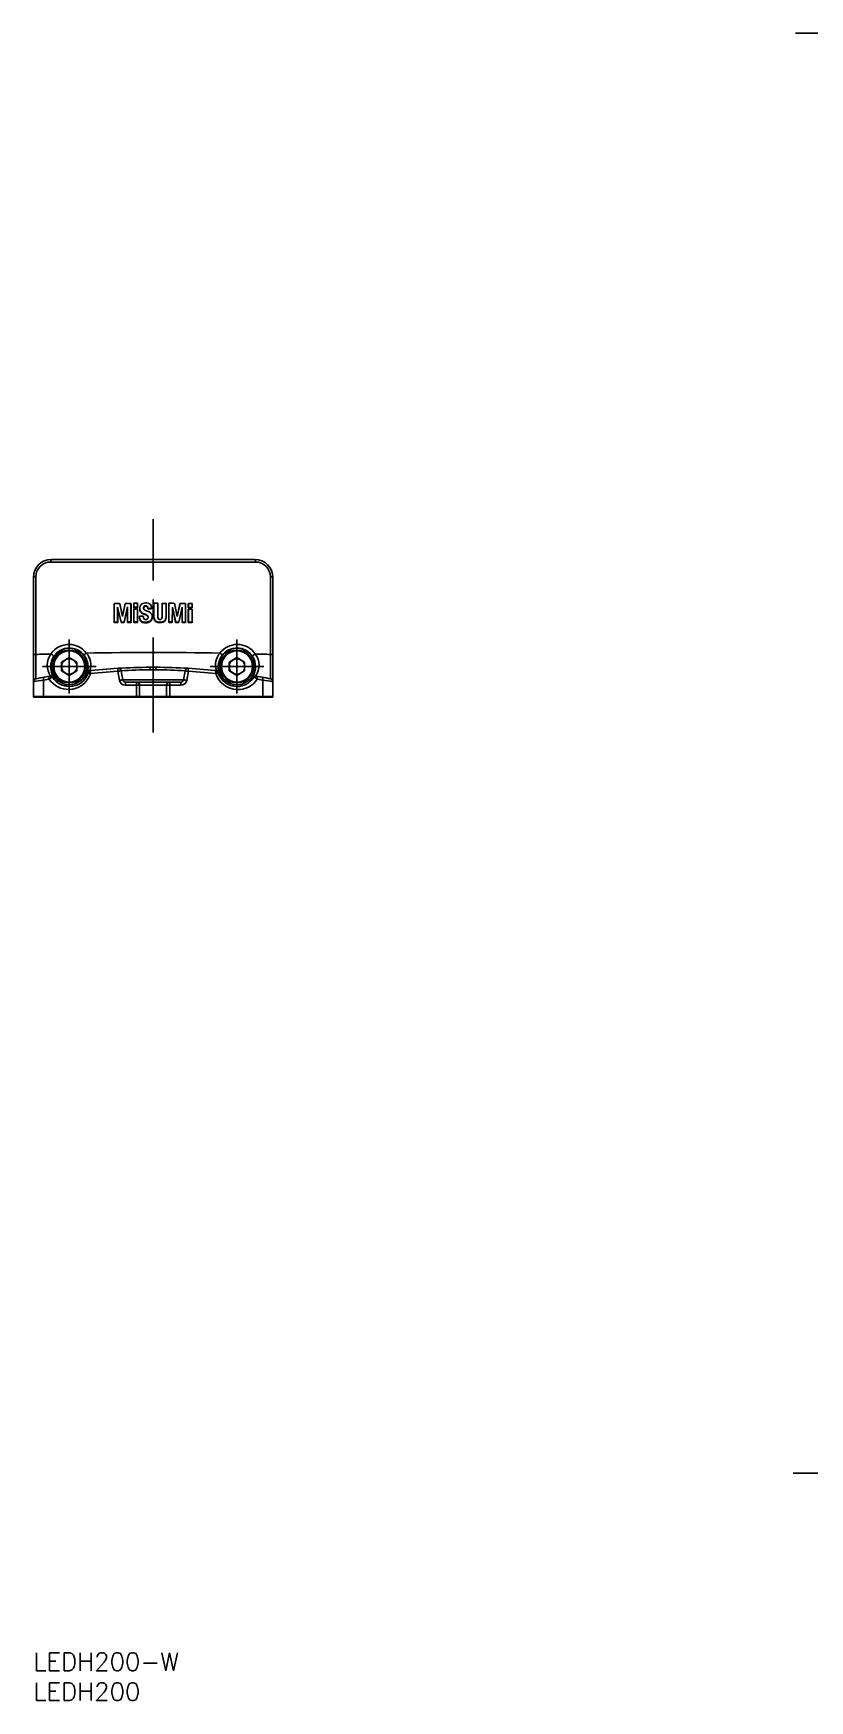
# Model space of a CAD drawing. Extents: x 0 to 385, y -8 to 290.
# Drawn here: x 0 to 129.6, y -8 to 270.4 of the extents above; entities that cross this region are included whole.
import ezdxf

# ---------------------------------------------------------------- set-up
doc = ezdxf.new("R2010")
doc.units = 0
doc.header["$LTSCALE"] = 0.5
doc.linetypes.add('CENTER', pattern=[50.8, 31.75, -6.35, 6.35, -6.35])
for name, color, linetype in [('MSM_CENTER', 1, 'CENTER'), ('MSM_CONTINUOUS', 7, 'CONTINUOUS'), ('MSM_PART_NUMBER', 7, 'CONTINUOUS')]:
    doc.layers.add(name, color=color, linetype=linetype)
doc.styles.get("Standard").update_dxf_attribs({"font": 'txt.shx', "height": 3, "bigfont": 'bigfont.shx'})

# ---------------------------------------------------------------- blocks, each defined once
blk = doc.blocks.new('*U2')
at = {"layer": 'MSM_PART_NUMBER'}
blk.add_text('LEDH200-W', height=3, dxfattribs=at).set_placement((0, -3))
blk = doc.blocks.new('*U3')
at = {"layer": 'MSM_PART_NUMBER'}
blk.add_text('LEDH200', height=3, dxfattribs=at).set_placement((0, -8))

msp = doc.modelspace()

# ---------------------------------------------------------------- linework, layer by layer
at = {"layer": 'MSM_CENTER'}
for p, q in [((345.23, 270.38), (127.25, 270.44)), ((20, 153.66), (20, 189.31)), ((6, 169.2), (6, 160.2)), ((34, 169.2), (34, 160.2)), ((10.5, 164.7), (1.5, 164.7)), ((38.5, 164.7), (29.5, 164.7)), ((345.06, 30), (126.88, 30))]:
    msp.add_line(p, q, dxfattribs=at)
at = {"layer": 'MSM_CONTINUOUS'}
for p, q in [((2.92, 182.15), (37.08, 182.15)), ((3, 182.57), (37, 182.57)), ((0, 159.67), (0, 179.57)), ((0.4, 179.65), (0.4, 162.65)), ((39.6, 162.65), (39.6, 179.65)), ((40, 179.57), (40, 159.67)), ((13.48, 172.11), (13.48, 175.22)), ((14.64, 172.12), (14.07, 174.6)), ((14.07, 174.6), (14.07, 172.12)), ((14.1, 174.47), (14.1, 172.03)), ((14.43, 175.23), (14.88, 173.04)), ((14.43, 175.23), (14.46, 175.14)), ((14.46, 175.14), (14.89, 173.06)), ((14.88, 173.04), (15.35, 175.24)), ((15.71, 174.65), (15.14, 172.13)), ((15.71, 174.47), (15.16, 172.04)), ((15.71, 172.13), (15.71, 174.65)), ((16.3, 175.24), (16.3, 172.13)), ((16.3, 175.24), (16.31, 175.16)), ((16.31, 175.16), (16.31, 172.05)), ((16.75, 174.58), (16.75, 175.25)), ((16.75, 174.58), (16.76, 174.5)), ((16.75, 172.14), (16.75, 174.31)), ((17.39, 175.25), (17.39, 174.59)), ((17.39, 175.25), (17.4, 175.16)), ((17.39, 174.59), (17.4, 174.5)), ((17.39, 174.31), (17.39, 172.14)), ((17.4, 174.22), (17.39, 174.31)), ((17.4, 175.16), (17.4, 174.5)), ((17.4, 174.22), (17.4, 172.05)), ((17.72, 172.99), (17.72, 173.11)), ((17.89, 173.9), (17.9, 173.81)), ((18.32, 173.56), (18.33, 173.48)), ((18.36, 173.11), (18.36, 173.02)), ((18.36, 173.11), (18.37, 173.03)), ((18.37, 173.03), (18.37, 172.94)), ((18.37, 172.94), (18.37, 172.83)), ((18.73, 174.07), (19.22, 173.86)), ((18.77, 174.77), (18.77, 174.86)), ((19.11, 174.39), (19.12, 174.31)), ((19.22, 173.86), (19.52, 173.7)), ((19.73, 174.48), (19.73, 174.4)), ((19.73, 174.48), (19.73, 174.4)), ((19.73, 174.4), (19.73, 174.31)), ((19.73, 174.4), (19.73, 174.31)), ((20.14, 173.09), (20.14, 175.26)), ((20.14, 175.26), (20.14, 175.17)), ((20.14, 173), (20.14, 175.17)), ((20.14, 173.09), (20.14, 173)), ((20.78, 175.26), (20.78, 173.09)), ((21.53, 175.25), (21.52, 175.17)), ((21.52, 173), (21.52, 175.17)), ((21.53, 173.08), (21.52, 173)), ((21.53, 173.08), (21.53, 175.25)), ((22.17, 175.25), (22.17, 173.08)), ((22.62, 175.25), (22.6, 175.16)), ((22.6, 172.05), (22.6, 175.16)), ((22.62, 172.14), (22.62, 175.25)), ((23.21, 174.63), (23.2, 172.14)), ((23.78, 172.13), (23.21, 174.63)), ((23.76, 172.05), (23.21, 174.47)), ((23.57, 175.25), (24.03, 173.05)), ((24.03, 173.05), (24.49, 175.24)), ((24.03, 173.05), (24.46, 175.15)), ((24.84, 174.62), (24.27, 172.13)), ((24.49, 175.24), (24.46, 175.15)), ((24.82, 172.04), (24.82, 174.53)), ((24.85, 172.13), (24.84, 174.62)), ((25.43, 175.23), (25.43, 172.12)), ((25.85, 175.14), (25.88, 175.23)), ((25.85, 174.48), (25.85, 175.14)), ((25.85, 174.48), (25.88, 174.56)), ((25.88, 174.29), (25.85, 174.2)), ((25.85, 172.03), (25.85, 174.2)), ((25.88, 174.56), (25.88, 175.23)), ((25.88, 172.12), (25.88, 174.29)), ((26.49, 174.47), (26.52, 174.56)), ((26.52, 175.22), (26.52, 174.56)), ((26.52, 174.28), (26.52, 172.11)), ((13.48, 172.11), (13.51, 172.02)), ((14.07, 172.12), (14.1, 172.03)), ((15.14, 172.13), (14.64, 172.12)), ((14.64, 172.12), (14.67, 172.04)), ((15.16, 172.04), (14.67, 172.04)), ((15.14, 172.13), (15.16, 172.04)), ((15.71, 172.13), (15.73, 172.04)), ((16.3, 172.13), (16.31, 172.05)), ((16.76, 172.05), (16.75, 172.14)), ((17.4, 172.05), (17.39, 172.14)), ((18.78, 172.01), (18.77, 172.1)), ((22.62, 172.14), (22.6, 172.05)), ((23.2, 172.14), (23.19, 172.05)), ((23.78, 172.13), (23.76, 172.05)), ((24.25, 172.04), (23.76, 172.05)), ((24.27, 172.13), (23.78, 172.13)), ((24.27, 172.13), (24.25, 172.04)), ((24.85, 172.13), (24.82, 172.04)), ((25.43, 172.12), (25.41, 172.03)), ((25.88, 172.12), (25.85, 172.03)), ((26.52, 172.11), (26.49, 172.02)), ((6, 166.18), (4.72, 165.44)), ((4.72, 165.44), (4.72, 163.96)), ((6, 166.18), (7.28, 165.44)), ((7.28, 163.96), (7.28, 165.44)), ((9.62, 164.03), (14.14, 164.4)), ((19.49, 164.57), (20.51, 164.57)), ((25.86, 164.4), (30.38, 164.03)), ((32.72, 165.44), (34, 166.18)), ((32.72, 165.44), (32.72, 163.96)), ((34, 166.18), (35.28, 165.44)), ((35.28, 163.96), (35.28, 165.44)), ((2.62, 162.59), (1.71, 162.43)), ((1.71, 162.43), (1.71, 159.67)), ((1.8, 162.91), (1.83, 162.92)), ((1.83, 162.92), (2.74, 163.08)), ((2.71, 163.07), (2.74, 163.08)), ((2.74, 163.08), (2.89, 163.11)), ((3.24, 162.87), (3.38, 162.9)), ((3.37, 162.92), (3.38, 162.9)), ((6, 163.22), (4.72, 163.96)), ((7.28, 163.96), (6, 163.22)), ((9.19, 163.69), (9.01, 163.68)), ((9.43, 164.01), (9.62, 164.03)), ((14.1, 163.9), (9.55, 163.54)), ((14.37, 162.39), (14.1, 163.9)), ((14.66, 163.99), (14.93, 162.48)), ((14.93, 162.48), (25.07, 162.48)), ((24.63, 161.57), (15.37, 161.57)), ((15.42, 162.07), (24.58, 162.07)), ((17.22, 159.67), (17.22, 161.57)), ((17.75, 161.57), (17.75, 159.67)), ((20.47, 164.15), (19.53, 164.15)), ((22.25, 159.67), (22.25, 161.57)), ((22.78, 161.57), (22.78, 159.67)), ((25.07, 162.48), (25.34, 163.99)), ((25.9, 163.9), (25.63, 162.39)), ((30.45, 163.54), (25.9, 163.9)), ((30.57, 164.01), (30.38, 164.03)), ((34, 163.22), (32.72, 163.96)), ((34, 163.22), (35.28, 163.96)), ((36.62, 162.9), (36.63, 162.94)), ((36.76, 162.87), (36.62, 162.9)), ((37.11, 163.11), (37.26, 163.08)), ((37.26, 163.08), (38.17, 162.92)), ((37.29, 163.07), (37.26, 163.08)), ((38.29, 162.43), (37.38, 162.59)), ((38.2, 162.91), (38.17, 162.92)), ((38.29, 159.67), (38.29, 162.43)), ((0, 159.67), (40, 159.67)), ((39.9, 159.57), (0.1, 159.57))]:
    msp.add_line(p, q, dxfattribs=at)
for centre, radius in [((6, 164.7), 3.05), ((6, 164.7), 2.75), ((6, 164.7), 2.6), ((34, 164.7), 3.05), ((34, 164.7), 2.75), ((34, 164.7), 2.6), ((6, 164.7), 1.28), ((34, 164.7), 1.28)]:
    msp.add_circle(centre, radius, dxfattribs=at)
for centre, radius, start, end in [((3, 179.57), 3, 90.0627, 179.9373), ((2.91, 179.64), 2.51, 89.9315, 179.7933), ((3.55, 182.24), 0.637, 149.0838, 187.8468), ((36.45, 182.24), 0.637, 352.1538, 30.9156), ((37, 179.57), 3, 0.0618, 89.9382), ((37.09, 179.64), 2.51, 0.2053, 90.0699), ((0.32, 179.05), 0.61, 82.2161, 121.6524), ((39.68, 179.05), 0.61, 58.3474, 97.784), ((19.98, -406.14), 581.4, 90.54664, 90.64021), ((19.99, -407.27), 582.53, 90.36318, 90.45622), ((20.02, -412.64), 587.9, 90.25646, 90.31882), ((19.98, -405.72), 580.31, 90.25605, 90.31922), ((19.98, -406), 580.31, 90.25605, 90.31922), ((19.99, -404.87), 579.37, 90.25607, 90.31903), ((20, -410.46), 583.58, 90.16094, 90.22377), ((18.66, 172.94), 0.943, 177.2247, 217.5268), ((18.76, 174.4), 1, 169.4165, 209.9463), ((18.34, 172.68), 0.581, 183.0692, 226.8557), ((18.55, 174.52), 0.773, 109.6068, 175.4703), ((18.45, 174.18), 0.655, 184.1466, 213.9025), ((18.69, 174.48), 0.987, 216.2321, 248.353), ((18.7, 174.39), 0.983, 216.0753, 248.2349), ((18.76, 173.69), 1.63, 74.4093, 106.9589), ((17.12, 169.64), 4.1, 63.2045, 72.9166), ((16.68, 168.35), 5.39, 65.1803, 72.1633), ((19.28, 173), 0.918, 178.7792, 190.8777), ((18.81, 172.93), 0.443, 192.978, 218.7062), ((18.73, 174.53), 0.331, 130.309, 186.1339), ((18.86, 174.48), 0.462, 178.0602, 208.3137), ((18.77, 174.44), 0.361, 137.3637, 189.4992), ((18.87, 174.56), 0.512, 215.962, 254.0558), ((18.75, 173), 0.455, 229.5886, 286.6747), ((18.74, 174.4), 0.371, 85.6785, 130.3171), ((18.74, 174.47), 0.387, 86.2684, 125.3284), ((18.77, 174.45), 0.406, 64.0079, 90.416), ((18.8, 174.47), 0.301, 32.2356, 94.7543), ((18.83, 172.89), 0.332, 279.2848, 6.2453), ((18.77, 172.88), 0.392, 6.4399, 64.1258), ((18.77, 174.54), 0.33, 9.4095, 57.0986), ((18.79, 172.97), 0.376, 353.2332, 61.479), ((18.54, 174.37), 0.577, 2.272, 26.5751), ((18, 174.39), 1.11, 0.3032, 10.5132), ((20, -413.35), 587.75, 90.02696, 90.08684), ((20, -411.82), 586.13, 90.02704, 90.08679), ((18.99, 174.56), 0.729, 20.57, 73.4298), ((19.05, 172.92), 0.773, 300.245, 0.5084), ((19.04, 173.03), 0.825, 28.7653, 54.3213), ((19.06, 172.82), 0.759, 309.7421, 352.4558), ((18.33, 174.42), 1.4, 2.4139, 16.2323), ((18.69, 173.04), 1.15, 354.4849, 20.1096), ((18.51, 172.89), 1.32, 352.6659, 1.6873), ((20, -408.52), 583.78, 89.92365, 89.98647), ((21.34, 173.04), 1.21, 177.784, 211.2191), ((21.88, 173.01), 1.74, 180.2174, 194.6334), ((22.14, 173.07), 1.36, 179.4887, 188.0278), ((21.24, 172.94), 0.451, 186.3799, 223.8275), ((21.15, 172.94), 0.395, 233.4008, 309.7158), ((21.11, 172.91), 0.4, 316.2123, 356.7259), ((20.41, 173.06), 1.12, 351.2776, 1.2514), ((20, -410.24), 585.49, 89.78765, 89.85027), ((21.6, 172.68), 0.513, 328.025, 358.2539), ((21.22, 172.95), 0.929, 332.2715, 346.112), ((20.53, 173.1), 1.63, 346.8243, 359.5789), ((20, -409.46), 584.72, 89.65018, 89.74333), ((19.99, -409.47), 584.73, 89.46691, 89.55957), ((20.01, -405.35), 579.86, 89.3596, 89.42242), ((20.02, -406.54), 581.8, 89.35946, 89.42238), ((20.03, -406.19), 580.78, 89.35948, 89.42252), ((20.03, -406.47), 580.78, 89.35948, 89.42252), ((19.97, -408.39), 580.54, 90.58248, 90.6402), ((19.97, -405.66), 577.72, 90.58248, 90.6402), ((20, -412.62), 584.77, 90.36336, 90.42074), ((19.99, -406.94), 579, 90.36323, 90.4209), ((19.99, -410.91), 583.05, 90.2562, 90.31908), ((19.99, -408.16), 580.22, 90.25616, 90.31903), ((18.45, 172.85), 0.72, 221.8679, 257.8423), ((18.48, 172.79), 0.759, 225.2855, 260.7543), ((18.73, 174.19), 2.09, 257.9499, 271.0488), ((18.73, 173.99), 1.98, 259.2904, 271.483), ((18.78, 173.55), 1.45, 269.6728, 297.1381), ((18.82, 173.27), 1.26, 267.9787, 305.2873), ((20.91, 172.77), 0.74, 195.8378, 237.2217), ((20.9, 172.85), 0.73, 216.8085, 262.7081), ((21.16, 173.58), 1.57, 245.5417, 288.0887), ((21.15, 174.01), 1.91, 259.6585, 282.9315), ((21.38, 172.88), 0.76, 284.9946, 331.1925), ((21.4, 172.77), 0.725, 289.7754, 330.8445), ((20, -409.19), 581.25, 89.68592, 89.74338), ((20, -411.98), 584.13, 89.68596, 89.74342), ((20.02, -406.25), 578.31, 89.46666, 89.52439), ((20.01, -410.66), 582.81, 89.46677, 89.52434), ((20.01, -407.28), 579.34, 89.35953, 89.42241), ((20.04, -407.6), 579.75, 89.35934, 89.42249), ((5.92, 164.79), 3.59, 88.692, 145.9891), ((6.01, 164.69), 3.1, 36.9834, 145.8512), ((5.98, 164.83), 3.55, 36.5147, 89.7124), ((34.01, 164.84), 3.54, 90.208, 143.5445), ((33.99, 164.69), 3.1, 34.1602, 143.0243), ((34.09, 164.8), 3.57, 33.8976, 91.4536), ((0.32, 166.11), 0.61, 82.2162, 121.6524), ((19.42, -386.92), 553.96, 91.704, 91.9668), ((5.42, 164.91), 3.11, 142.7826, 215.4623), ((6.17, 164.62), 3.27, 146.4644, 211.3495), ((1.1, 163.76), 3.55, 48.7313, 58.7127), ((9.17, 166.29), 0.735, 117.5292, 158.7471), ((5.82, 164.59), 3.31, 344.0418, 36.4119), ((20, -412.57), 579.62, 88.89605, 91.10395), ((6.58, 164.96), 3, 341.6617, 41.3207), ((15.04, 164.07), 0.952, 160.1238, 190.6209), ((14.17, 163.9), 0.5, 10, 93.3259), ((19.93, 67.3), 97.27, 90.2628, 93.3831), ((18.4, 164.24), 1.13, 355.7076, 16.861), ((21.6, 164.24), 1.13, 163.139, 184.2925), ((20.02, 64.79), 99.78, 86.6631, 89.718), ((25.83, 163.9), 0.5, 86.6741, 170), ((24.96, 164.07), 0.952, 349.3789, 19.8763), ((33.43, 164.96), 3.01, 138.75, 198.2675), ((34.19, 164.59), 3.32, 143.6877, 195.8586), ((30.83, 166.29), 0.735, 21.2527, 62.471), ((38.9, 163.76), 3.55, 121.2873, 131.2689), ((33.83, 164.62), 3.27, 328.9071, 33.5089), ((20.58, -386.92), 553.96, 88.0332, 88.296), ((34.57, 164.91), 3.12, 324.5756, 37.1573), ((39.68, 166.11), 0.61, 58.3475, 97.7839), ((0.5, 162.16), 0.5, 101.1881, 180), ((22.98, 22.78), 141.26, 98.6605, 99.3622), ((19.85, 64.35), 100.2, 100.3583, 101.1906), ((2.37, 162.58), 0.677, 156.1632, 192.5114), ((1.87, 162.8), 0.134, 124.5779, 156.117), ((3.47, 162.74), 0.865, 165.2032, 189.7656), ((3.26, 161.99), 0.878, 91.2403, 136.7761), ((5.88, 164.8), 3.93, 214.1875, 271.7914), ((2.87, 162.89), 0.237, 132.7591, 164.3856), ((2.83, 162.59), 0.5, 33.575, 99.8362), ((2.97, 162.62), 0.5, 34.4976, 99.7527), ((6, 164.65), 3.28, 212.8783, 269.9907), ((6.05, 164.66), 3.3, 269.1975, 342.8003), ((5.87, 164.73), 3.87, 271.8979, 341.9744), ((9.48, 163.52), 0.5, 96.0108, 161.2659), ((9.67, 163.54), 0.5, 95.9015, 162.46), ((9.84, 164.72), 1.22, 237.8473, 255.983), ((10.12, 163.71), 0.597, 146.9175, 196.7038), ((15.31, 157.93), 6.09, 96.1119, 101.4583), ((15.62, 156.18), 6.34, 96.2801, 101.3878), ((15.36, 162.58), 1.01, 190.4086, 270.2585), ((20, 79.97), 84.19, 90.3171, 93.6338), ((15.42, 162.57), 0.5, 190.0158, 269.9842), ((16.55, 161.69), 1.19, 161.612, 185.9401), ((19.15, 161.69), 1.94, 168.8247, 183.683), ((17.25, 161.57), 0.5, 0, 90), ((20, 79.97), 84.18, 86.366, 89.683), ((22.75, 161.57), 0.5, 90, 180), ((20.85, 161.69), 1.94, 356.3171, 11.1752), ((24.58, 162.57), 0.5, 270.022, 349.978), ((23.45, 161.69), 1.19, 354.0598, 18.3882), ((24.64, 162.58), 1.01, 269.7685, 349.5644), ((24.38, 156.18), 6.34, 78.6122, 83.7199), ((24.69, 157.93), 6.09, 78.5416, 83.8881), ((29.88, 163.71), 0.597, 343.2962, 33.0825), ((30.33, 163.54), 0.5, 17.54, 84.0985), ((30.16, 164.72), 1.22, 284.0169, 302.1528), ((34.05, 164.64), 3.77, 196.9687, 269.1648), ((30.52, 163.52), 0.5, 18.7341, 83.9892), ((34.7, 234.9), 71.32, 266.8701, 267.0212), ((33.96, 164.68), 3.31, 197.3793, 270.6334), ((34.02, 164.6), 3.24, 269.56, 327.5566), ((34.23, 164.6), 3.74, 266.5357, 327.478), ((37.03, 162.62), 0.5, 80.2474, 145.5022), ((37.17, 162.59), 0.5, 80.1638, 146.425), ((36.74, 161.99), 0.878, 43.224, 88.7598), ((37.18, 162.93), 0.179, 20.0272, 51.7283), ((36.55, 162.74), 0.843, 350.0391, 17.4379), ((20.25, 64.88), 99.67, 78.8064, 79.6439), ((38.09, 162.76), 0.184, 21.1807, 52.7166), ((37.5, 162.57), 0.804, 349.7473, 18.3492), ((17.14, 23.51), 140.52, 80.6359, 81.3414), ((39.5, 162.16), 0.5, 0, 78.8119), ((0.1, 159.67), 0.1, 180, 270), ((1.81, 159.65), 0.104, 171.8834, 234.6891), ((17.6, 159.64), 0.388, 176.3166, 191.1758), ((17.65, 159.67), 0.1, 270, 0), ((22.35, 159.67), 0.1, 180, 270), ((22.4, 159.64), 0.388, 348.8247, 3.683), ((38.19, 159.65), 0.1, 303.7257, 9.7018), ((39.9, 159.67), 0.1, 270, 0)]:
    msp.add_arc(centre, radius, start, end, dxfattribs=at)

# ---------------------------------------------------------------- block references
for name in ['*U2', '*U3']:
    msp.add_blockref(name, (0, 0), dxfattribs=at)

doc.saveas('drawing.dxf')
